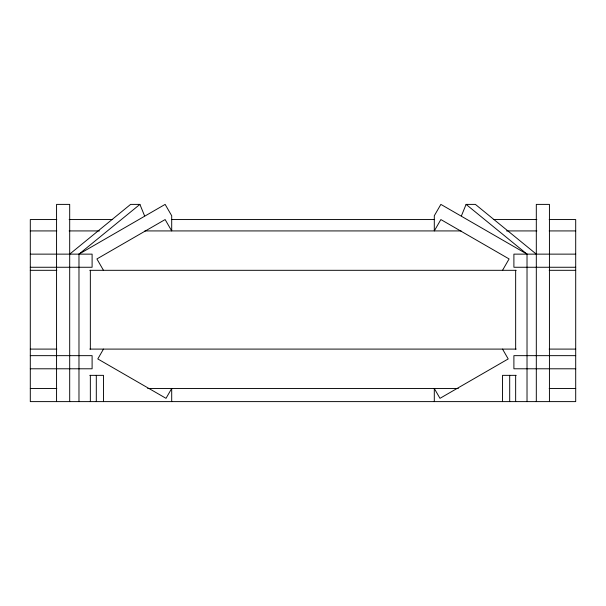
<?xml version="1.0" encoding="UTF-8"?>
<svg xmlns="http://www.w3.org/2000/svg" width="606" height="606" viewBox="0 0 606 606"><rect width="100%" height="100%" fill="white"/><g stroke="black" fill="none" stroke-linecap="round" stroke-linejoin="round"><path stroke-width="0.91" d="M461.461 215.759L466.097 204.389L475.384 204.389L536.31 254.134M103.474 349.094L97.793 358.941L166.014 398.331L171.703 388.484L171.703 401.611M502.525 270.314L509.093 258.944L440.865 219.554L434.297 230.924L434.297 215.759L440.865 204.389L527.023 254.134L527.023 401.611M69.69 254.134L130.616 204.389L139.903 204.389L144.539 215.759M78.977 401.611L78.977 254.134L139.903 204.389M78.977 254.134L165.135 204.389L171.703 215.759L171.703 230.924L165.135 219.554L96.907 258.944L103.474 270.314M56.812 219.554L30.3 219.554L30.3 401.611L575.7 401.611L575.7 219.554L549.188 219.554M69.122 219.554L112.678 219.554M171.384 219.554L434.616 219.554M493.322 219.554L536.878 219.554M30.3 230.924L56.812 230.924M69.122 230.924L99.422 230.924M144.872 230.924L461.128 230.924M506.578 230.924L536.878 230.924M549.188 230.924L575.7 230.924M30.3 254.134L92.104 254.134L92.104 267.261L30.3 267.261M575.7 254.134L513.896 254.134L513.896 267.261L575.7 267.261M30.3 270.314L56.812 270.314M89.802 270.314L516.198 270.314M549.188 270.314L575.7 270.314M30.3 349.094L56.812 349.094M89.802 349.094L516.198 349.094M549.188 349.094L575.7 349.094M30.3 355.654L92.104 355.654L92.104 368.789L30.3 368.789M575.7 355.654L513.896 355.654L513.896 368.789L575.7 368.789M89.802 375.349L103.474 375.349L103.474 401.611M516.198 375.349L502.525 375.349L502.525 401.611M30.3 388.484L56.812 388.484M147.712 388.484L458.287 388.484M549.188 388.484L575.7 388.484M466.097 204.389L527.023 254.134M502.525 349.094L508.207 358.941L439.986 398.331L434.297 388.484L434.297 401.611M549.437 401.611L549.437 204.389L536.31 204.389L536.31 401.611M515.653 270.314L515.653 349.094M515.653 375.349L515.653 401.611M509.699 375.349L509.699 401.611M96.301 375.349L96.301 401.611M90.347 270.314L90.347 349.094M90.347 375.349L90.347 401.611M69.69 401.611L69.69 204.389L56.563 204.389L56.563 401.611"/></g></svg>
